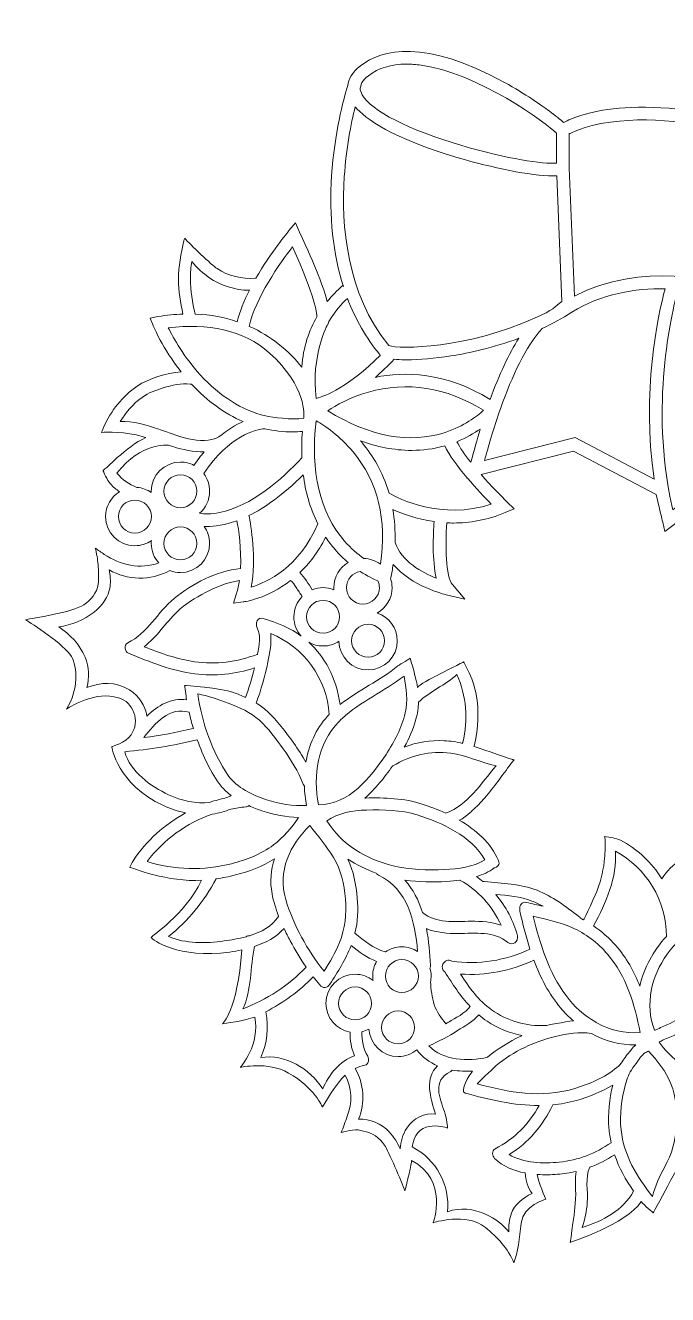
# Model space of a CAD drawing. Header units: millimetres. Extents: x 17 to 650, y -977 to -9.
# Drawn here: x 29.5 to 181, y -308.1 to -8.6 of the extents above; entities that cross this region are included whole.
import ezdxf

# ---------------------------------------------------------------- set-up
doc = ezdxf.new("R2010")
doc.units = ezdxf.units.MM
doc.header["$MEASUREMENT"] = 0
doc.layers.add('Layer 5', color=7, linetype='Continuous')

msp = doc.modelspace()

# ---------------------------------------------------------------- linework, layer by layer
at = {"layer": 'Layer 5', "lineweight": 0}
for points, knots in [([(320.85, -154.66), (323.18, -153.89), (330.86, -153.58), (329.15, -152.87), (319.73, -148.96), (323.41, -140.68), (322.12, -141.06), (318.57, -142.09), (314.52, -140.57), (312.53, -137.47), (316.74, -135.43), (320.38, -132.22), (323.01, -128.01), (323.28, -127.6), (324.29, -125.71), (324.29, -125.71), (324.29, -125.71), (322.18, -125.92), (321.66, -125.99), (314.32, -126.95), (306.8, -124.23), (301.92, -118.66), (305.09, -118.22), (307.54, -115.5), (307.54, -112.21), (307.54, -108.98), (305.18, -106.3), (302.1, -105.79), (304.79, -104.98), (306.76, -102.49), (306.76, -99.54), (306.76, -96.27), (304.33, -93.56), (301.19, -93.1), (301.19, -93.1), (301.74, -92.62), (301.74, -92.62), (301.74, -92.62), (299.87, -91.58), (299.87, -91.58), (297.09, -90.03), (294.52, -88.85), (292.17, -87.95), (293.74, -85.48), (294.21, -82.54), (294.88, -79.71), (295.33, -77.83), (295.79, -75.95), (296.28, -74.08), (296.77, -72.19), (297.51, -66.81), (297.51, -66.81), (297.51, -66.81), (285.24, -69.77), (280.86, -73.26), (281.23, -71.57), (281.37, -70.5), (281.38, -70.39), (281.38, -70.39), (281.61, -68.59), (281.61, -68.59), (281.61, -68.59), (279.8, -68.7), (279.8, -68.7), (275.46, -68.97), (271.55, -69.8), (268.1, -71.16), (268.37, -65.07), (263.22, -52.51), (262.64, -53), (260.21, -55.1), (256.24, -57.25), (254.04, -59.66), (254, -59.71), (253.95, -59.76), (253.91, -59.81), (255.78, -49.26), (256.41, -37.3), (254.99, -28.52), (254.43, -25.04), (253.56, -22.23), (252.41, -20.12), (252.37, -20.02), (252.35, -19.92), (252.31, -19.83), (252.2, -19.55), (252.04, -19.35), (251.86, -19.21), (250.81, -17.61), (249.57, -16.5), (248.12, -15.89), (230.78, -8.56), (203.38, -28.33), (200.03, -31.39), (171.3, -23.96), (158.37, -30.42), (156.49, -31.5), (155.78, -30.84), (154.71, -29.96), (153.06, -28.75), (151.24, -27.4), (147.45, -24.74), (142.55, -22.05), (123.6, -11.66), (113.62, -14.16), (108.57, -18.09), (106.52, -19.68), (105.71, -21.3), (105.53, -22.73), (104.51, -26.14), (102.41, -34.12), (101.75, -43.98), (101.1, -53.64), (102.05, -62.49), (104.52, -70.22), (104.52, -70.22), (104.29, -70.03), (104.29, -70.03), (104.3, -70.01), (104.32, -69.99), (104.35, -69.96), (104.31, -70), (104.25, -70.06), (104.16, -70.13), (103.09, -71.07), (101.89, -72.28), (100.7, -73.76), (99.88, -70.58), (98.01, -65.53), (94.19, -57.33), (94.19, -57.33), (93.19, -55.18), (93.19, -55.18), (93.19, -55.18), (91.68, -57), (91.68, -57), (91.4, -57.34), (87.33, -62.27), (83.88, -68.23), (83.84, -68.23), (83.8, -68.23), (83.75, -68.23), (80.56, -68.44), (77.41, -67.73), (74.71, -65.95), (73.6, -65.22), (68.14, -60.17), (67.1, -58.79), (66.97, -58.95), (66.87, -59.15), (66.83, -59.39), (66.29, -62.51), (65.52, -65.33), (65.59, -68.54), (65.65, -71.29), (66.03, -74.02), (66.66, -76.69), (64.79, -76.76), (62.82, -76.95), (60.75, -77.3), (60.75, -77.3), (58.91, -77.62), (58.91, -77.62), (58.91, -77.62), (59.61, -79.35), (59.61, -79.35), (59.71, -79.59), (61.84, -84.75), (66.25, -90.35), (62.63, -90.52), (58.71, -91.85), (55.88, -93.7), (52.37, -96.01), (49.71, -99.58), (47.94, -103.35), (47.85, -103.68), (47.42, -104.53), (47.46, -104.63), (48.68, -104.54), (53.1, -104.42), (57.14, -105.61), (57.4, -105.69), (57.67, -105.76), (57.94, -105.84), (55.44, -106.88), (53.32, -108.73), (51.16, -110.56), (50.08, -111.64), (48.98, -112.69), (47.8, -113.58), (47.75, -113.74), (48.84, -115.91), (49.54, -116.77), (50.19, -117.46), (50.91, -118.08), (51.69, -118.62), (49.73, -119.84), (48.42, -122), (48.42, -124.47), (48.42, -128.27), (51.51, -131.36), (55.31, -131.36), (56.76, -131.36), (58.1, -130.91), (59.21, -130.14), (59.19, -130.36), (59.18, -130.58), (59.18, -130.81), (59.18, -132.57), (59.85, -134.17), (60.93, -135.39), (56.68, -137.07), (51.79, -135.87), (48.1, -133.39), (47.39, -132.91), (46.69, -132.4), (45.95, -131.95), (46.08, -132.03), (46.15, -132.79), (46.19, -132.96), (46.26, -133.28), (46.33, -133.6), (46.38, -133.92), (46.5, -134.56), (46.58, -135.19), (46.62, -135.84), (46.73, -137.33), (46.84, -138.92), (46.64, -140.4), (46.36, -142.55), (45, -144.14), (43.25, -145.32), (40.63, -147.11), (31.1, -148.51), (29.48, -148.81), (29.48, -148.82), (29.48, -148.83), (29.48, -148.83), (30.88, -149.62), (38.8, -154.77), (40.35, -157.49), (41.76, -159.96), (42.1, -165.37), (39.16, -169.91), (40.63, -169.06), (45.97, -165.62), (51.49, -167.23), (54.96, -168.25), (56.65, -172.8), (54.42, -176), (53.12, -177.86), (49.86, -178.76), (49.86, -178.76), (49.86, -178.76), (51.1, -187.69), (62.04, -192.66), (63.72, -193.42), (65.48, -194.05), (67.28, -194.41), (62.34, -197.11), (58.04, -200.96), (54.88, -205.71), (54.63, -206.09), (54.12, -207.23), (54.12, -207.23), (54.12, -207.23), (63.49, -210.93), (71.07, -210.27), (66.89, -218.8), (59.21, -223.38), (59.19, -223.78), (59.17, -224.3), (65.65, -228.95), (77.72, -227.25), (78.66, -227.12), (79.61, -226.92), (80.55, -226.71), (79.54, -241.15), (76, -244.18), (76, -244.18), (76, -244.18), (81.63, -243.41), (83.59, -242.58), (85, -248.92), (80.2, -254.47), (80.2, -254.47), (80.2, -254.47), (86.7, -252.95), (91.55, -255.79), (97.69, -259.24), (99.57, -263.81), (99.57, -263.81), (99.57, -263.81), (102.95, -258.04), (104.94, -256.29), (106.57, -259.29), (106.72, -262.91), (105.37, -266.01), (104.96, -267.35), (104.53, -268.68), (103.96, -269.86), (105.78, -269.3), (107.66, -268.9), (109.26, -269.52), (111.22, -269.77), (113.1, -271.15), (114.24, -272.84), (115.15, -274.18), (118.23, -281.43), (119.03, -283.59), (119.51, -281.88), (120.62, -276.95), (120.61, -276.41), (129.44, -281.03), (125.7, -291.11), (125.7, -291.11), (125.7, -291.11), (133.55, -288.59), (138.02, -292.23), (140.88, -294.56), (143.36, -297.22), (144.74, -300.57), (145.63, -298.18), (146.14, -294.78), (146.46, -291.24), (146.85, -286.96), (152.29, -285.59), (152.29, -285.59), (152.29, -285.59), (150.38, -281.27), (150.24, -279.74), (151.9, -279.85), (153.55, -279.82), (155.04, -279.7), (156.52, -279.58), (157.98, -279.35), (159.42, -279.01), (159.15, -280.7), (159.31, -282.44), (159.33, -284.21), (159.37, -287.52), (158.03, -295.78), (158.03, -295.78), (158.03, -295.78), (171.26, -291.45), (174.82, -286.13), (175.49, -286.97), (177.61, -288.79), (177.61, -288.79), (177.61, -288.79), (180.53, -283.57), (181.4, -281.76), (182.13, -280.21), (183.16, -278.83), (183.88, -277.28), (183.97, -277.31), (184.07, -277.34), (184.19, -277.36), (185.76, -277.61), (187.3, -278.58), (188.71, -279.29), (190.03, -279.96), (191.33, -280.65), (192.57, -281.45), (195.07, -283.08), (197.36, -285.19), (198.7, -287.9), (199.08, -288.66), (201.18, -289.09), (201.59, -289.11), (203.76, -289.19), (206.14, -289.31), (207.95, -290.65), (209.34, -291.67), (210.2, -293.25), (210.7, -294.87), (211.99, -299.02), (212.41, -302.32), (211.97, -306.51), (211.8, -308.09), (217.07, -300.07), (220.91, -297.71), (224.49, -295.51), (229.12, -296.52), (231.86, -299.55), (232.93, -300.73), (227.01, -283.45), (239.33, -277.41), (239.4, -277.38), (239.45, -277.31), (239.5, -277.26), (243.96, -278.46), (248.65, -278.92), (253.22, -279.01), (254.65, -279.03), (249.2, -270.88), (249.73, -268.08), (250.36, -264.72), (255.21, -263.49), (258.09, -263.39), (261.72, -263.27), (265.34, -264.53), (268.57, -266.1), (271.48, -267.52), (276.36, -272.27), (276.15, -271.98), (274.46, -268.91), (279.6, -264.56), (282.62, -263.89), (286.88, -262.94), (297.72, -265.06), (296.63, -263.98), (294.3, -261.69), (291.93, -259.32), (290.34, -256.43), (289.6, -255.07), (288.94, -253.42), (288.9, -251.85), (288.84, -249.61), (294.34, -247.62), (293.8, -246.62), (291.73, -242.76), (289, -239.35), (285.73, -236.44), (285.93, -235.07), (286.05, -233.7), (286.1, -232.33), (296.31, -231.55), (302.1, -239.11), (302.14, -237.59), (302.31, -231.29), (302.74, -223.98), (298.22, -219.26), (298.71, -219.18), (299.2, -219.1), (299.69, -219), (301.21, -218.71), (304.06, -218.58), (305.03, -217.24), (305.38, -216.77), (305.52, -216.06), (305.14, -215.55), (304.01, -211.88), (301.23, -209.12), (298.35, -206.72), (297.9, -206.35), (297.45, -205.99), (296.99, -205.63), (302.14, -205.21), (307.33, -207.01), (311.16, -210.6), (311.71, -211.12), (313.49, -212.6), (313.49, -212.6), (313.49, -212.6), (313.57, -209.7), (313.41, -209.07), (312.62, -205.8), (312.85, -202.04), (315.65, -199.79), (318, -197.9), (321.18, -197.4), (324.09, -197.17), (324.73, -197.12), (326.97, -196.58), (326.97, -196.58), (326.97, -196.58), (325.34, -194.78), (324.62, -194.49), (321.25, -193.12), (317.43, -190.04), (320.38, -186.23), (322.42, -183.6), (325.4, -179.74), (325.4, -179.74), (325.4, -179.74), (320.37, -181.22), (317.26, -181.2), (314.07, -181.17), (310.88, -178.84), (311.48, -175.36), (311.72, -173.97), (311.76, -171.9), (311.76, -171.9), (311.76, -171.9), (305.99, -176.69), (304.03, -177.1), (304.39, -174.23), (304.24, -171.29), (303.51, -168.38), (303.31, -167.6), (302.4, -167.32), (301.71, -167.5), (301.46, -167.57), (301.2, -167.65), (300.95, -167.72), (301.36, -166.6), (301.64, -165.44), (301.77, -164.26), (302.25, -164.33), (304.44, -160.37), (305.21, -160.06), (306.25, -159.65), (307.49, -159.64), (308.59, -159.63), (311.24, -159.61), (317.98, -162.29), (317.51, -161.16), (316.57, -158.86), (318.67, -155.39), (320.85, -154.66)], [0, 0, 0, 0, 1, 1, 1, 2, 2, 2, 3, 3, 3, 4, 4, 4, 5, 5, 5, 6, 6, 6, 7, 7, 7, 8, 8, 8, 9, 9, 9, 10, 10, 10, 11, 11, 11, 12, 12, 12, 13, 13, 13, 14, 14, 14, 15, 15, 15, 16, 16, 16, 17, 17, 17, 18, 18, 18, 19, 19, 19, 20, 20, 20, 21, 21, 21, 22, 22, 22, 23, 23, 23, 24, 24, 24, 25, 25, 25, 26, 26, 26, 27, 27, 27, 28, 28, 28, 29, 29, 29, 30, 30, 30, 31, 31, 31, 32, 32, 32, 33, 33, 33, 34, 34, 34, 35, 35, 35, 36, 36, 36, 37, 37, 37, 38, 38, 38, 39, 39, 39, 40, 40, 40, 41, 41, 41, 42, 42, 42, 43, 43, 43, 44, 44, 44, 45, 45, 45, 46, 46, 46, 47, 47, 47, 48, 48, 48, 49, 49, 49, 50, 50, 50, 51, 51, 51, 52, 52, 52, 53, 53, 53, 54, 54, 54, 55, 55, 55, 56, 56, 56, 57, 57, 57, 58, 58, 58, 59, 59, 59, 60, 60, 60, 61, 61, 61, 62, 62, 62, 63, 63, 63, 64, 64, 64, 65, 65, 65, 66, 66, 66, 67, 67, 67, 68, 68, 68, 69, 69, 69, 70, 70, 70, 71, 71, 71, 72, 72, 72, 73, 73, 73, 74, 74, 74, 75, 75, 75, 76, 76, 76, 77, 77, 77, 78, 78, 78, 79, 79, 79, 80, 80, 80, 81, 81, 81, 82, 82, 82, 83, 83, 83, 84, 84, 84, 85, 85, 85, 86, 86, 86, 87, 87, 87, 88, 88, 88, 89, 89, 89, 90, 90, 90, 91, 91, 91, 92, 92, 92, 93, 93, 93, 94, 94, 94, 95, 95, 95, 96, 96, 96, 97, 97, 97, 98, 98, 98, 99, 99, 99, 100, 100, 100, 101, 101, 101, 102, 102, 102, 103, 103, 103, 104, 104, 104, 105, 105, 105, 106, 106, 106, 107, 107, 107, 108, 108, 108, 109, 109, 109, 110, 110, 110, 111, 111, 111, 112, 112, 112, 113, 113, 113, 114, 114, 114, 115, 115, 115, 116, 116, 116, 117, 117, 117, 118, 118, 118, 119, 119, 119, 120, 120, 120, 121, 121, 121, 122, 122, 122, 123, 123, 123, 124, 124, 124, 125, 125, 125, 126, 126, 126, 127, 127, 127, 128, 128, 128, 129, 129, 129, 130, 130, 130, 131, 131, 131, 132, 132, 132, 133, 133, 133, 134, 134, 134, 135, 135, 135, 136, 136, 136, 137, 137, 137, 138, 138, 138, 139, 139, 139, 140, 140, 140, 141, 141, 141, 142, 142, 142, 143, 143, 143, 144, 144, 144, 145, 145, 145, 146, 146, 146, 147, 147, 147, 148, 148, 148, 149, 149, 149, 150, 150, 150, 151, 151, 151, 152, 152, 152, 153, 153, 153, 154, 154, 154, 155, 155, 155, 156, 156, 156, 157, 157, 157, 158, 158, 158, 159, 159, 159, 160, 160, 160, 161, 161, 161, 162, 162, 162, 163, 163, 163, 164, 164, 164, 165, 165, 165, 166, 166, 166, 167, 167, 167, 168, 168, 168, 169, 169, 169, 170, 170, 170, 170]), ([(108.89, -22.06), (109.19, -21.56), (109.67, -21.03), (110.42, -20.45), (112.77, -18.62), (115.79, -17.7), (119.43, -17.7), (120.51, -17.7), (121.65, -17.78), (122.84, -17.95), (136.26, -19.79), (152.49, -31.6), (154.78, -34.01), (154.78, -34.01), (154.78, -41.08), (154.78, -41.08), (151.71, -41.3), (143.24, -40.12), (132.49, -36.94), (119.9, -33.21), (111.1, -28.72), (108.95, -24.94), (108.68, -24.46), (108.47, -23.94), (108.48, -23.35), (108.68, -22.69), (108.83, -22.25), (108.89, -22.06)], [0, 0, 0, 0, 1, 1, 1, 2, 2, 2, 3, 3, 3, 4, 4, 4, 5, 5, 5, 6, 6, 6, 7, 7, 7, 8, 8, 8, 9, 9, 9, 9]), ([(104.74, -44.26), (105.18, -37.63), (106.31, -31.8), (107.29, -27.76), (109.71, -30.63), (115.88, -35.15), (131.64, -39.81), (139.42, -42.12), (148.77, -44.08), (153.9, -44.08), (154.23, -44.08), (154.55, -44.07), (154.85, -44.05), (154.85, -44.05), (156.1, -73.72), (156.1, -73.72), (154.17, -75.01), (154.39, -75.69), (149.59, -77.64), (134.01, -84.82), (117.6, -85.03), (115.23, -84.12), (105.2, -71.78), (103.98, -55.64), (104.74, -44.26)], [0, 0, 0, 0, 1, 1, 1, 2, 2, 2, 3, 3, 3, 4, 4, 4, 5, 5, 5, 6, 6, 6, 7, 7, 7, 8, 8, 8, 8]), ([(157.78, -34.01), (157.78, -34.01), (157.87, -34.17), (157.87, -34.17), (157.9, -34.15), (160.95, -32.28), (167.55, -31.37), (178.65, -29.85), (191.05, -32.15), (199.51, -34.35), (199.51, -34.35), (204.03, -47.09), (199.42, -70.46), (199.35, -70.45), (199.27, -70.43), (199.2, -70.41), (192.96, -68.84), (174.56, -64.23), (159.05, -72.44), (159.05, -72.44), (157.78, -42.27), (157.78, -42.27), (157.78, -42.27), (157.78, -34.01), (157.78, -34.01)], [0, 0, 0, 0, 1, 1, 1, 2, 2, 2, 3, 3, 3, 4, 4, 4, 5, 5, 5, 6, 6, 6, 7, 7, 7, 8, 8, 8, 8]), ([(92.49, -60.82), (97.87, -72.69), (98.28, -76.4), (98.26, -77.34), (96.46, -80.48), (95.03, -84.41), (94.7, -89.2), (93.35, -87.51), (91.47, -85.51), (89.01, -83.6), (87.22, -82.21), (84.99, -80.79), (82.31, -79.59), (83.63, -73.02), (89.65, -64.54), (92.49, -60.82)], [0, 0, 0, 0, 1, 1, 1, 2, 2, 2, 3, 3, 3, 4, 4, 4, 5, 5, 5, 5]), ([(68.76, -64.29), (69.96, -65.81), (71.5, -67.15), (72.79, -68.05), (75.63, -70.01), (78.93, -71.02), (82.33, -71.08), (81.08, -73.55), (80.03, -76.1), (79.48, -78.49), (76.61, -77.51), (73.3, -76.84), (69.56, -76.69), (68.86, -73.97), (68.46, -71.18), (68.41, -68.36), (68.38, -66.94), (68.54, -65.61), (68.76, -64.29)], [0, 0, 0, 0, 1, 1, 1, 2, 2, 2, 3, 3, 3, 4, 4, 4, 5, 5, 5, 6, 6, 6, 6]), ([(158.45, -76.24), (158.45, -76.24), (158.45, -76.24), (158.45, -76.24), (165.45, -71.88), (173.37, -70.64), (180.43, -70.7), (178.73, -77.12), (174.85, -95.04), (177.84, -115.62), (177.84, -115.62), (159.22, -105.81), (159.22, -105.81), (159.22, -105.81), (137.81, -111.28), (137.81, -111.28), (138.76, -107.75), (139.93, -103.78), (141.31, -99.81), (141.31, -99.81), (141.67, -98.79), (141.67, -98.79), (144.28, -91.43), (147.57, -84.24), (151.42, -80.1), (153.78, -78.99), (156.14, -77.71), (158.45, -76.24)], [0, 0, 0, 0, 1, 1, 1, 2, 2, 2, 3, 3, 3, 4, 4, 4, 5, 5, 5, 6, 6, 6, 7, 7, 7, 8, 8, 8, 9, 9, 9, 9]), ([(209.76, -79.31), (220.12, -90.08), (223.41, -106.67), (224.28, -112.58), (217.23, -110.62), (207.73, -107.92), (205.81, -107.21), (205.81, -107.21), (205.46, -107.04), (205.46, -107.04), (204.62, -106.62), (204.06, -107), (202.85, -107.84), (202.22, -108.27), (201.3, -108.92), (200.13, -109.76), (198.17, -111.17), (195.45, -113.15), (192.06, -115.64), (188.26, -118.43), (184.44, -121.25), (182.26, -122.86), (182.26, -122.86), (182.03, -121.88), (182.03, -121.88), (176.86, -98.34), (181.82, -76.96), (183.51, -70.81), (190.09, -71.21), (195.61, -72.6), (198.47, -73.32), (199.81, -73.65), (200.48, -73.82), (200.96, -73.76), (203.25, -75.77), (206.26, -77.66), (209.76, -79.31)], [0, 0, 0, 0, 1, 1, 1, 2, 2, 2, 3, 3, 3, 4, 4, 4, 5, 5, 5, 6, 6, 6, 7, 7, 7, 8, 8, 8, 9, 9, 9, 10, 10, 10, 11, 11, 11, 12, 12, 12, 12]), ([(100.9, -78.97), (100.99, -78.81), (101.06, -78.63), (101.12, -78.41), (102.5, -76.11), (104.08, -74.31), (105.48, -72.99), (107.36, -77.91), (109.88, -82.34), (113.05, -86.19), (113.1, -86.25), (113.17, -86.33), (113.25, -86.41), (105.7, -93.94), (100.36, -96.02), (98.1, -96.58), (96.76, -86.56), (100.8, -79.16), (100.9, -78.97)], [0, 0, 0, 0, 1, 1, 1, 2, 2, 2, 3, 3, 3, 4, 4, 4, 5, 5, 5, 6, 6, 6, 6]), ([(63.21, -79.97), (72.42, -78.81), (80.85, -80.3), (87.07, -85.89), (95.93, -93.86), (95.23, -100.68), (95.14, -101.37), (92.3, -101.63), (87.76, -101.12), (86.14, -100.73), (80.55, -99.35), (75.4, -96.1), (70.74, -91.01), (66.89, -86.8), (64.4, -82.35), (63.21, -79.97)], [0, 0, 0, 0, 1, 1, 1, 2, 2, 2, 3, 3, 3, 4, 4, 4, 5, 5, 5, 5]), ([(112.07, -91.63), (113.47, -90.4), (114.96, -88.99), (116.52, -87.36), (117.2, -87.43), (118.01, -87.47), (119, -87.48), (119.12, -87.48), (119.25, -87.48), (119.38, -87.48), (122.43, -87.48), (126.12, -87.16), (129.84, -86.57), (134.27, -85.87), (139.94, -84.63), (145.91, -82.41), (143.56, -86.1), (141.3, -90.93), (139.15, -96.85), (128.56, -90.32), (118.93, -90.2), (112.07, -91.63)], [0, 0, 0, 0, 1, 1, 1, 2, 2, 2, 3, 3, 3, 4, 4, 4, 5, 5, 5, 6, 6, 6, 7, 7, 7, 7]), ([(137.57, -99.4), (136.05, -100.8), (132.99, -103.18), (128.52, -104.63), (120.09, -107.36), (110.78, -105.64), (100.83, -99.5), (102.7, -98.27), (106.03, -96.36), (110.41, -95.12), (119.6, -92.51), (128.74, -93.95), (137.57, -99.4)], [0, 0, 0, 0, 1, 1, 1, 2, 2, 2, 3, 3, 3, 4, 4, 4, 4]), ([(51.83, -102.06), (53.19, -99.86), (54.9, -97.86), (57.01, -96.36), (58.53, -95.26), (60.24, -94.64), (62.03, -94.12), (64.11, -93.51), (66.22, -92.92), (68.4, -93.22), (68.51, -93.24), (68.61, -93.24), (68.71, -93.23), (72.41, -97.23), (76.5, -100.19), (80.86, -102.07), (79.16, -102.81), (77.2, -103.95), (75.15, -105.7), (70.87, -107.87), (65.07, -105.26), (60.98, -103.87), (58.18, -102.92), (54.9, -101.84), (51.83, -102.06)], [0, 0, 0, 0, 1, 1, 1, 2, 2, 2, 3, 3, 3, 4, 4, 4, 5, 5, 5, 6, 6, 6, 7, 7, 7, 8, 8, 8, 8]), ([(71.55, -114.35), (77.62, -105.29), (83.86, -103.93), (85.98, -103.74), (88.13, -104.24), (90.33, -104.49), (92.58, -104.49), (93.33, -104.49), (94.08, -104.46), (94.84, -104.4), (94.69, -106.39), (94.64, -108.48), (94.72, -110.61), (90.01, -115.68), (82.81, -122.03), (75.28, -123.52), (73.3, -123.91), (71.71, -123.87), (70.56, -123.71), (72.02, -122.45), (72.95, -120.58), (72.95, -118.5), (72.95, -116.94), (72.43, -115.51), (71.55, -114.35)], [0, 0, 0, 0, 1, 1, 1, 2, 2, 2, 3, 3, 3, 4, 4, 4, 5, 5, 5, 6, 6, 6, 7, 7, 7, 8, 8, 8, 8]), ([(106.79, -109.18), (112.69, -116.31), (114.86, -125.23), (113.24, -135.73), (112.13, -134.9), (110.78, -134.4), (109.31, -134.36), (107.88, -133.34), (106.31, -132.01), (104.8, -130.27), (98.94, -123.53), (96.64, -113.75), (98.1, -101.89), (100.15, -103.05), (103.65, -105.39), (106.79, -109.18)], [0, 0, 0, 0, 1, 1, 1, 2, 2, 2, 3, 3, 3, 4, 4, 4, 5, 5, 5, 5]), ([(131.29, -106.81), (133.51, -105.92), (135.36, -104.84), (136.83, -103.82), (136.07, -106.29), (135.32, -108.91), (134.6, -111.67), (133.18, -109.9), (131.97, -108.19), (131.29, -106.81)], [0, 0, 0, 0, 1, 1, 1, 2, 2, 2, 3, 3, 3, 3]), ([(59.18, -118.5), (59.18, -118.6), (59.19, -118.69), (59.19, -118.78), (58.21, -118.11), (57.05, -117.69), (55.8, -117.6), (53.93, -116.87), (52.35, -115.77), (51.08, -114.26), (56.94, -106.72), (62.98, -107.74), (63.22, -107.6), (63.57, -107.72), (63.93, -107.84), (64.28, -107.95), (66.6, -108.69), (69.16, -109.26), (71.66, -109.22), (70.86, -110.17), (70.05, -111.22), (69.25, -112.4), (68.29, -111.9), (67.21, -111.61), (66.07, -111.61), (62.27, -111.61), (59.18, -114.7), (59.18, -118.5)], [0, 0, 0, 0, 1, 1, 1, 2, 2, 2, 3, 3, 3, 4, 4, 4, 5, 5, 5, 6, 6, 6, 7, 7, 7, 8, 8, 8, 9, 9, 9, 9]), ([(133.67, -115.27), (133.67, -115.27), (133.62, -115.44), (133.62, -115.44), (133.62, -115.44), (133.78, -115.4), (133.78, -115.4), (135.83, -117.83), (137.97, -120.07), (139.42, -121.55), (127.66, -125.44), (117.47, -120.2), (115.29, -118.95), (113.81, -113.89), (111.38, -109.99), (109.01, -107.16), (108.85, -106.96), (108.68, -106.77), (108.52, -106.59), (112.29, -107.96), (116.38, -108.86), (120.64, -108.86), (123.19, -108.86), (125.81, -108.53), (128.44, -107.79), (129.47, -109.99), (131.51, -112.72), (133.67, -115.27)], [0, 0, 0, 0, 1, 1, 1, 2, 2, 2, 3, 3, 3, 4, 4, 4, 5, 5, 5, 6, 6, 6, 7, 7, 7, 8, 8, 8, 9, 9, 9, 9]), ([(179.87, -125.77), (179.87, -125.77), (180.39, -127.98), (180.39, -127.98), (180.39, -127.98), (182.22, -126.62), (182.22, -126.62), (189.9, -120.93), (202.08, -111.97), (204.9, -110.07), (205.01, -110.11), (205.12, -110.14), (205.24, -110.18), (205.8, -110.37), (206.63, -110.63), (207.69, -110.95), (208.7, -111.26), (209.95, -111.63), (211.41, -112.05), (210.72, -112.62), (209.98, -113.12), (209.17, -113.58), (208.18, -114.13), (208.51, -115.53), (209.35, -116.01), (213.27, -118.24), (217.83, -118.87), (222.33, -118.84), (221.99, -121.51), (221.49, -124.15), (220.79, -126.75), (220.05, -129.54), (215.99, -138.28), (215.99, -138.28), (215.99, -138.28), (228.58, -135.24), (233.08, -133), (232.72, -134.68), (232.68, -136.44), (232.74, -138.24), (232.8, -140.16), (232.95, -142.13), (232.48, -144.02), (231.99, -145.93), (229, -149.95), (229.36, -150.43), (229.72, -150.91), (244.88, -147.5), (248.84, -141.52), (249.21, -142), (249.56, -142.39), (249.86, -142.66), (245.15, -146.89), (241.18, -151.95), (238.17, -157.62), (237.76, -158.4), (238.28, -159.48), (239.16, -159.62), (242.26, -160.1), (245.39, -160.4), (248.52, -160.49), (250.66, -160.55), (252.86, -160.59), (254.92, -160.05), (254.34, -164.15), (252.08, -167.9), (249.84, -171.44), (245.75, -168.71), (241.12, -166.78), (236.22, -165.87), (235.99, -165.78), (235.75, -165.75), (235.51, -165.77), (234.23, -165.76), (235.39, -173.56), (236, -176.22), (231.49, -175.78), (226.91, -176.33), (222.66, -177.97), (220.95, -178.62), (217.77, -179.52), (217.64, -181.72), (217.52, -183.73), (219.13, -186.19), (220.26, -187.75), (220.56, -188.16), (220.87, -188.55), (221.19, -188.93), (220.83, -188.5), (214.83, -191.56), (213.98, -191.8), (212.32, -192.29), (210.59, -192.53), (208.86, -192.54), (207.3, -192.54), (204, -192.08), (204, -192.08), (204, -192.08), (203.98, -192.3), (204.02, -192.42), (205.58, -196.72), (208.41, -200.07), (212.59, -202.06), (212.61, -202.07), (212.63, -202.07), (212.66, -202.08), (209.58, -202.14), (206.99, -204.22), (206.17, -207.04), (204.94, -205.9), (203.3, -205.2), (201.49, -205.2), (199.91, -205.2), (198.46, -205.74), (197.29, -206.64), (197.52, -206.46), (195.39, -202.48), (195.15, -202.05), (194.32, -200.56), (193.37, -199.23), (192.17, -198.04), (191.52, -197.39), (190.4, -195.86), (190.06, -197.35), (189.24, -200.95), (186.79, -203.11), (184.07, -205.35), (182.4, -206.72), (180.79, -208.14), (179.65, -209.94), (177.26, -206.12), (173.89, -202.92), (169.87, -200.83), (169.31, -200.62), (168.75, -200.43), (168.16, -200.33), (167.48, -200.2), (166.8, -200.11), (166.12, -200.01), (166.48, -200.06), (166.21, -204.62), (166.17, -205.04), (165.94, -207.57), (165.37, -210.08), (164.49, -212.46), (164.27, -213.08), (161.34, -219.73), (161.14, -219.63), (160.9, -219.5), (160.67, -219.38), (160.43, -219.26), (160.34, -219.12), (160.22, -218.98), (160.06, -218.85), (157, -216.5), (153.85, -214.08), (150.22, -212.67), (146.28, -211.14), (141.98, -211.01), (137.83, -210.6), (137.69, -210.59), (137.56, -210.6), (137.43, -210.62), (136.95, -210.21), (136.45, -209.81), (135.94, -209.45), (137.42, -208.98), (138.82, -208.33), (140.1, -207.39), (140.88, -207.24), (141.52, -206.55), (141.12, -205.63), (139.3, -201.48), (135.81, -198.4), (131.83, -196.1), (132.22, -196.33), (134.61, -194.16), (134.94, -193.86), (136, -192.94), (136.95, -191.92), (137.88, -190.87), (140.11, -188.33), (141.98, -185.52), (144.04, -182.85), (144.28, -182.53), (144.54, -182.21), (144.82, -181.9), (144.81, -181.9), (144.81, -181.89), (144.81, -181.88), (144.52, -181.81), (144.23, -181.75), (143.94, -181.68), (143.22, -181.5), (135.37, -178.6), (135.27, -178.77), (135.34, -178.64), (135.41, -178.51), (135.45, -178.34), (136.41, -174.46), (136.56, -170.31), (135.81, -166.38), (135.44, -164.41), (134.82, -162.47), (133.9, -160.69), (133.57, -160.06), (132.88, -158.78), (132.88, -158.78), (132.88, -158.78), (128.06, -161.24), (126.46, -162.06), (125.87, -162.37), (121.98, -164.34), (122.04, -164.85), (121.87, -163.39), (120.3, -157.93), (120.3, -157.93), (120.3, -157.93), (117.96, -159.28), (117.38, -159.73), (113.14, -163.17), (108.04, -165.45), (103.77, -168.84), (102.72, -162.31), (100.13, -157.54), (96.36, -154.15), (97.36, -154.7), (98.5, -155.02), (99.72, -155.02), (101.1, -155.02), (102.39, -154.61), (103.47, -153.91), (103.53, -157.65), (106.59, -160.67), (110.35, -160.67), (114.15, -160.67), (117.24, -157.58), (117.24, -153.79), (117.24, -150.74), (115.24, -148.15), (112.49, -147.24), (114.59, -146.06), (116.01, -143.81), (116.01, -141.24), (116.01, -140.49), (115.89, -139.78), (115.67, -139.1), (115.67, -139.1), (115.71, -138.94), (115.71, -138.94), (115.93, -137.85), (116.11, -136.79), (116.26, -135.76), (120.62, -140.92), (128.34, -142.84), (128.75, -142.94), (128.75, -142.94), (133.19, -144), (133.19, -144), (133.19, -144), (130.25, -140.51), (130.25, -140.51), (128.68, -138.65), (128.53, -131.31), (128.92, -125.96), (129.44, -125.99), (129.96, -126), (130.5, -126), (134.24, -126), (138.39, -125.34), (142.71, -123.52), (142.71, -123.52), (144.79, -122.64), (144.79, -122.64), (144.79, -122.64), (143.17, -121.06), (143.17, -121.06), (141.79, -119.72), (139.38, -117.24), (137.04, -114.57), (137.04, -114.57), (158.84, -109.01), (158.84, -109.01), (158.84, -109.01), (178.32, -119.27), (178.32, -119.27), (178.32, -119.27), (179.11, -122.57), (179.11, -122.57), (179.34, -123.63), (179.59, -124.7), (179.87, -125.77)], [0, 0, 0, 0, 1, 1, 1, 2, 2, 2, 3, 3, 3, 4, 4, 4, 5, 5, 5, 6, 6, 6, 7, 7, 7, 8, 8, 8, 9, 9, 9, 10, 10, 10, 11, 11, 11, 12, 12, 12, 13, 13, 13, 14, 14, 14, 15, 15, 15, 16, 16, 16, 17, 17, 17, 18, 18, 18, 19, 19, 19, 20, 20, 20, 21, 21, 21, 22, 22, 22, 23, 23, 23, 24, 24, 24, 25, 25, 25, 26, 26, 26, 27, 27, 27, 28, 28, 28, 29, 29, 29, 30, 30, 30, 31, 31, 31, 32, 32, 32, 33, 33, 33, 34, 34, 34, 35, 35, 35, 36, 36, 36, 37, 37, 37, 38, 38, 38, 39, 39, 39, 40, 40, 40, 41, 41, 41, 42, 42, 42, 43, 43, 43, 44, 44, 44, 45, 45, 45, 46, 46, 46, 47, 47, 47, 48, 48, 48, 49, 49, 49, 50, 50, 50, 51, 51, 51, 52, 52, 52, 53, 53, 53, 54, 54, 54, 55, 55, 55, 56, 56, 56, 57, 57, 57, 58, 58, 58, 59, 59, 59, 60, 60, 60, 61, 61, 61, 62, 62, 62, 63, 63, 63, 64, 64, 64, 65, 65, 65, 66, 66, 66, 67, 67, 67, 68, 68, 68, 69, 69, 69, 70, 70, 70, 71, 71, 71, 72, 72, 72, 73, 73, 73, 74, 74, 74, 75, 75, 75, 76, 76, 76, 77, 77, 77, 78, 78, 78, 79, 79, 79, 80, 80, 80, 81, 81, 81, 82, 82, 82, 83, 83, 83, 84, 84, 84, 85, 85, 85, 86, 86, 86, 87, 87, 87, 88, 88, 88, 89, 89, 89, 90, 90, 90, 91, 91, 91, 92, 92, 92, 93, 93, 93, 94, 94, 94, 95, 95, 95, 96, 96, 96, 97, 97, 97, 97]), ([(66.07, -122.39), (63.92, -122.39), (62.18, -120.65), (62.18, -118.5), (62.18, -116.36), (63.92, -114.61), (66.07, -114.61), (68.21, -114.61), (69.95, -116.36), (69.95, -118.5), (69.95, -120.65), (68.21, -122.39), (66.07, -122.39)], [0, 0, 0, 0, 1, 1, 1, 2, 2, 2, 3, 3, 3, 4, 4, 4, 4]), ([(98.49, -126.2), (94.09, -136.48), (86.51, -139.98), (82.76, -141.12), (84.04, -134.38), (82.69, -126.54), (82.23, -124.24), (85.94, -122.42), (90.25, -119.41), (95.05, -114.59), (95.55, -118.51), (96.61, -122.48), (98.49, -126.2)], [0, 0, 0, 0, 1, 1, 1, 2, 2, 2, 3, 3, 3, 4, 4, 4, 4]), ([(55.31, -128.36), (53.17, -128.36), (51.42, -126.62), (51.42, -124.47), (51.42, -122.33), (53.17, -120.58), (55.31, -120.58), (57.45, -120.58), (59.2, -122.33), (59.2, -124.47), (59.2, -126.62), (57.45, -128.36), (55.31, -128.36)], [0, 0, 0, 0, 1, 1, 1, 2, 2, 2, 3, 3, 3, 4, 4, 4, 4]), ([(116.19, -122.79), (118.43, -123.83), (121.81, -125.09), (125.93, -125.68), (125.71, -128.65), (125.42, -134.78), (126.44, -139.02), (123.14, -137.71), (118.12, -135.05), (116.72, -130.57), (116.8, -127.75), (116.6, -125.17), (116.19, -122.79)], [0, 0, 0, 0, 1, 1, 1, 2, 2, 2, 3, 3, 3, 4, 4, 4, 4]), ([(54.08, -165.4), (50.72, -163.32), (47.25, -163.56), (43.97, -164.82), (44.63, -162.52), (44.5, -159.97), (43.56, -157.68), (42.3, -154.59), (40.03, -152.28), (37.35, -150.52), (40.39, -150.09), (43.32, -148.94), (45.73, -147.01), (47.63, -145.49), (49.1, -143.49), (49.45, -141.02), (49.64, -139.68), (49.52, -138.35), (49.23, -137.04), (53.56, -139.54), (58.87, -139.69), (63.6, -137.23), (64.37, -137.53), (65.2, -137.7), (66.07, -137.7), (69.86, -137.7), (72.95, -134.61), (72.95, -130.81), (72.95, -129.32), (72.48, -127.95), (71.68, -126.83), (71.86, -126.83), (72.05, -126.84), (72.24, -126.84), (74.16, -126.84), (76.57, -126.5), (79.41, -125.46), (79.79, -127.57), (80.47, -132.15), (80.24, -136.73), (74.69, -137.27), (68.79, -140.28), (64.56, -143.82), (60.68, -147.07), (58.26, -151.97), (53.63, -154.3), (52.69, -154.78), (52.9, -156.36), (53.81, -156.73), (58.86, -158.79), (64.02, -160.91), (69.47, -161.58), (74.22, -162.16), (78.99, -161.68), (83.52, -160.21), (82.97, -162.57), (82.26, -164.88), (81.42, -167.16), (80.5, -166.73), (79.55, -166.34), (78.59, -165.99), (75.57, -164.88), (67.05, -164.31), (67.05, -164.31), (67.05, -164.31), (67.39, -167), (67.51, -167.69), (63.86, -167.2), (60.75, -169.04), (58.14, -171.58), (57.77, -169.12), (56.33, -166.79), (54.08, -165.4)], [0, 0, 0, 0, 1, 1, 1, 2, 2, 2, 3, 3, 3, 4, 4, 4, 5, 5, 5, 6, 6, 6, 7, 7, 7, 8, 8, 8, 9, 9, 9, 10, 10, 10, 11, 11, 11, 12, 12, 12, 13, 13, 13, 14, 14, 14, 15, 15, 15, 16, 16, 16, 17, 17, 17, 18, 18, 18, 19, 19, 19, 20, 20, 20, 21, 21, 21, 22, 22, 22, 23, 23, 23, 24, 24, 24, 24]), ([(69.95, -130.81), (69.95, -132.95), (68.21, -134.7), (66.07, -134.7), (63.92, -134.7), (62.18, -132.95), (62.18, -130.81), (62.18, -128.66), (63.92, -126.92), (66.07, -126.92), (68.21, -126.92), (69.95, -128.66), (69.95, -130.81)], [0, 0, 0, 0, 1, 1, 1, 2, 2, 2, 3, 3, 3, 4, 4, 4, 4]), ([(102.24, -141.24), (102.24, -141.41), (102.25, -141.57), (102.26, -141.74), (101.47, -141.42), (100.62, -141.25), (99.72, -141.25), (98.81, -141.25), (97.94, -141.43), (97.14, -141.75), (96.28, -140.4), (95.42, -138.81), (94.22, -137.71), (96.42, -135.62), (98.55, -132.9), (100.33, -129.36), (101, -130.35), (101.73, -131.31), (102.54, -132.24), (103.56, -133.42), (104.61, -134.43), (105.64, -135.31), (103.61, -136.51), (102.24, -138.71), (102.24, -141.24)], [0, 0, 0, 0, 1, 1, 1, 2, 2, 2, 3, 3, 3, 4, 4, 4, 5, 5, 5, 6, 6, 6, 7, 7, 7, 8, 8, 8, 8]), ([(109.13, -145.13), (106.98, -145.13), (105.24, -143.38), (105.24, -141.24), (105.24, -139.32), (106.63, -137.73), (108.46, -137.41), (110.2, -138.55), (111.7, -139.26), (112.67, -139.65), (112.89, -140.14), (113.01, -140.67), (113.01, -141.24), (113.01, -143.38), (111.27, -145.13), (109.13, -145.13)], [0, 0, 0, 0, 1, 1, 1, 2, 2, 2, 3, 3, 3, 4, 4, 4, 5, 5, 5, 5]), ([(80.9, -144.61), (81.26, -144.57), (86.55, -143.85), (92.07, -139.57), (92.63, -139.97), (92.99, -140.65), (93.36, -141.21), (93.84, -141.92), (94.32, -142.62), (94.79, -143.33), (93.58, -144.58), (92.83, -146.27), (92.83, -148.14), (92.83, -149.89), (93.5, -151.49), (94.58, -152.71), (92, -150.83), (88.98, -149.47), (85.59, -148.52), (84.25, -148.15), (83.65, -149.73), (84.15, -150.7), (85.04, -152.47), (84.74, -154.82), (84.28, -156.97), (84.24, -156.98), (84.21, -156.98), (84.17, -156.99), (79.46, -158.78), (74.4, -159.45), (69.39, -158.72), (65.27, -158.13), (61.34, -156.72), (57.49, -155.19), (60.46, -152.89), (62.56, -149.62), (65.26, -146.98), (67.2, -145.07), (69.61, -143.69), (71.99, -142.42), (74.51, -141.07), (77.14, -139.96), (79.97, -139.6), (79.81, -140.66), (79.59, -141.7), (79.29, -142.67), (79.29, -142.67), (78.59, -144.89), (78.59, -144.89), (78.59, -144.89), (80.9, -144.61), (80.9, -144.61)], [0, 0, 0, 0, 1, 1, 1, 2, 2, 2, 3, 3, 3, 4, 4, 4, 5, 5, 5, 6, 6, 6, 7, 7, 7, 8, 8, 8, 9, 9, 9, 10, 10, 10, 11, 11, 11, 12, 12, 12, 13, 13, 13, 14, 14, 14, 15, 15, 15, 16, 16, 16, 17, 17, 17, 17]), ([(99.72, -144.25), (101.86, -144.25), (103.61, -145.99), (103.61, -148.14), (103.61, -150.28), (101.86, -152.02), (99.72, -152.02), (97.58, -152.02), (95.83, -150.28), (95.83, -148.14), (95.83, -145.99), (97.58, -144.25), (99.72, -144.25)], [0, 0, 0, 0, 1, 1, 1, 2, 2, 2, 3, 3, 3, 4, 4, 4, 4]), ([(86.71, -158.85), (87.16, -156.59), (87.62, -154.3), (87.36, -152.08), (95.2, -155.24), (100.56, -162.64), (101.19, -171.16), (101.05, -171.31), (100.9, -171.45), (100.77, -171.6), (97.98, -174.62), (96.36, -178.45), (95.68, -182.47), (94.81, -180.91), (93.84, -179.4), (92.8, -177.94), (90.92, -175.33), (88.95, -172.56), (86.54, -170.41), (85.73, -169.69), (84.85, -169.06), (83.93, -168.49), (85.1, -165.35), (86.05, -162.13), (86.71, -158.85)], [0, 0, 0, 0, 1, 1, 1, 2, 2, 2, 3, 3, 3, 4, 4, 4, 5, 5, 5, 6, 6, 6, 7, 7, 7, 8, 8, 8, 8]), ([(114.24, -153.79), (114.24, -155.93), (112.49, -157.67), (110.35, -157.67), (108.2, -157.67), (106.46, -155.93), (106.46, -153.79), (106.46, -151.64), (108.2, -149.9), (110.35, -149.9), (112.49, -149.9), (114.24, -151.64), (114.24, -153.79)], [0, 0, 0, 0, 1, 1, 1, 2, 2, 2, 3, 3, 3, 4, 4, 4, 4]), ([(121.65, -172.26), (122.03, -170.92), (122.2, -169.6), (122.23, -168.27), (124.97, -165.7), (128.55, -164.26), (131.31, -161.73), (133.55, -166.77), (134.01, -172.41), (132.68, -177.79), (132.66, -177.86), (132.66, -177.93), (132.65, -178), (131.23, -177.66), (129.79, -177.44), (128.3, -177.37), (125.07, -177.21), (121.88, -177.75), (118.89, -178.88), (120.03, -176.78), (120.99, -174.58), (121.65, -172.26)], [0, 0, 0, 0, 1, 1, 1, 2, 2, 2, 3, 3, 3, 4, 4, 4, 5, 5, 5, 6, 6, 6, 7, 7, 7, 7]), ([(119.12, -170.81), (118.28, -174.31), (116.57, -177.62), (114.59, -180.6), (110.92, -186.1), (105.81, -192.56), (98.62, -192.49), (97.34, -185.56), (98.44, -178.06), (103.44, -172.9), (103.6, -172.79), (103.74, -172.65), (103.85, -172.48), (103.97, -172.37), (104.08, -172.26), (104.2, -172.15), (108.59, -168.13), (114.13, -165.74), (118.82, -162.13), (119.34, -165.02), (119.8, -167.94), (119.12, -170.81)], [0, 0, 0, 0, 1, 1, 1, 2, 2, 2, 3, 3, 3, 4, 4, 4, 5, 5, 5, 6, 6, 6, 7, 7, 7, 7]), ([(84.7, -172.55), (86.85, -174.47), (88.6, -176.95), (90.28, -179.28), (92.18, -181.89), (93.85, -184.63), (95.02, -187.64), (95.09, -187.83), (95.19, -187.98), (95.31, -188.1), (95.36, -189.65), (95.53, -191.18), (95.81, -192.67), (92.61, -192.77), (89.43, -192.35), (86.38, -191.31), (83.14, -190.21), (79.32, -188.49), (77.34, -185.59), (73.49, -179.95), (71.17, -173.09), (70.14, -166.32), (72.61, -166.78), (75.03, -167.67), (77.36, -168.53), (79.99, -169.5), (82.59, -170.67), (84.7, -172.55)], [0, 0, 0, 0, 1, 1, 1, 2, 2, 2, 3, 3, 3, 4, 4, 4, 5, 5, 5, 6, 6, 6, 7, 7, 7, 8, 8, 8, 9, 9, 9, 9]), ([(69.12, -174.47), (69.1, -174.47), (69.07, -174.47), (69.05, -174.48), (65.22, -175.43), (61.34, -176.15), (57.44, -176.65), (59.99, -173.26), (63.61, -169.23), (68.11, -170.66), (68.4, -171.94), (68.73, -173.21), (69.12, -174.47)], [0, 0, 0, 0, 1, 1, 1, 2, 2, 2, 3, 3, 3, 4, 4, 4, 4]), ([(63.28, -190.12), (59.05, -188.12), (54.21, -184.72), (52.94, -179.96), (58.69, -179.48), (64.37, -178.54), (69.97, -177.15), (69.99, -177.14), (70, -177.13), (70.02, -177.13), (70.02, -177.14), (70.03, -177.15), (70.03, -177.16), (71.41, -180.88), (73.15, -184.98), (75.68, -188.08), (76.35, -188.91), (77.16, -189.64), (78.04, -190.3), (77.71, -190.49), (77.37, -190.66), (77.03, -190.81), (75.66, -191.1), (74.31, -191.47), (72.99, -191.92), (69.73, -192.29), (66.33, -191.56), (63.28, -190.12)], [0, 0, 0, 0, 1, 1, 1, 2, 2, 2, 3, 3, 3, 4, 4, 4, 5, 5, 5, 6, 6, 6, 7, 7, 7, 8, 8, 8, 9, 9, 9, 9]), ([(116.07, -183.39), (116.11, -183.37), (116.15, -183.36), (116.18, -183.34), (120.24, -180.82), (125.1, -179.68), (129.84, -180.32), (133.57, -180.82), (136.95, -182.53), (140.57, -183.33), (136.95, -187.44), (133.96, -192.53), (128.67, -194.47), (126.82, -193.62), (124.94, -192.91), (123.13, -192.32), (118.89, -190.94), (114.23, -190.79), (109.79, -190.91), (109.72, -190.91), (109.64, -190.92), (109.56, -190.92), (112.08, -188.75), (114.24, -186.03), (116.07, -183.39)], [0, 0, 0, 0, 1, 1, 1, 2, 2, 2, 3, 3, 3, 4, 4, 4, 5, 5, 5, 6, 6, 6, 7, 7, 7, 8, 8, 8, 8]), ([(58.2, -205.9), (62.13, -200.71), (67.51, -196.81), (73.59, -194.69), (75.09, -194.49), (76.57, -194.11), (77.97, -193.49), (79.12, -193.27), (80.28, -193.1), (81.46, -193), (81.78, -192.98), (82.04, -192.86), (82.23, -192.7), (83.27, -193.16), (84.31, -193.57), (85.31, -193.92), (88.11, -194.88), (91.01, -195.4), (93.95, -195.5), (92.3, -197.93), (90.36, -200.21), (88.01, -201.98), (85.12, -204.16), (81.62, -205.49), (78.14, -206.39), (71.62, -208.07), (64.63, -207.88), (58.2, -205.9)], [0, 0, 0, 0, 1, 1, 1, 2, 2, 2, 3, 3, 3, 4, 4, 4, 5, 5, 5, 6, 6, 6, 7, 7, 7, 8, 8, 8, 9, 9, 9, 9]), ([(100.6, -196.28), (103.36, -194.42), (106.63, -193.82), (109.97, -193.73), (113.95, -193.62), (118.13, -193.71), (121.95, -194.89), (127.66, -196.66), (134.83, -199.95), (137.91, -205.47), (135.11, -207.24), (131.71, -207.58), (128.43, -207.78), (124.35, -208.02), (120.23, -207.82), (116.24, -206.88), (109.89, -205.38), (104.09, -201.82), (100.6, -196.28)], [0, 0, 0, 0, 1, 1, 1, 2, 2, 2, 3, 3, 3, 4, 4, 4, 5, 5, 5, 6, 6, 6, 6]), ([(96.61, -197.37), (98.51, -199.83), (100.53, -202.26), (102.17, -204.9), (104, -207.84), (104.66, -211.26), (104.98, -214.67), (105.31, -218.25), (104.95, -221.7), (103.58, -225.03), (102.61, -227.4), (101.31, -229.62), (99.95, -231.79), (96.02, -226.74), (92.76, -220.99), (90.91, -214.86), (88.91, -208.19), (91.9, -201.94), (96.61, -197.37)], [0, 0, 0, 0, 1, 1, 1, 2, 2, 2, 3, 3, 3, 4, 4, 4, 5, 5, 5, 6, 6, 6, 6]), ([(174.45, -235.29), (173.13, -231.85), (171.35, -228.61), (168.79, -225.71), (167.25, -223.96), (165.5, -222.38), (163.56, -221.07), (166.52, -215.53), (169.13, -209.68), (168.7, -203.41), (176.02, -207.33), (180.78, -215.18), (180.73, -223.57), (177.66, -226.95), (175.4, -230.99), (174.45, -235.29)], [0, 0, 0, 0, 1, 1, 1, 2, 2, 2, 3, 3, 3, 4, 4, 4, 5, 5, 5, 5]), ([(76.4, -224.62), (71.96, -225.27), (67.39, -225.29), (63.25, -223.6), (67.88, -219.86), (71.68, -215.24), (74.46, -209.96), (76, -209.75), (77.54, -209.45), (79.06, -209.06), (82.23, -208.24), (85.45, -207.04), (88.24, -205.25), (87.41, -207.85), (87.15, -210.62), (87.69, -213.49), (88.02, -215.27), (88.57, -217.02), (89.24, -218.74), (89.22, -218.77), (89.2, -218.8), (89.18, -218.83), (87.69, -221.22), (85.13, -222.56), (82.38, -223.4), (82.09, -223.39), (81.8, -223.47), (81.56, -223.63), (79.8, -224.1), (78.01, -224.38), (76.4, -224.62)], [0, 0, 0, 0, 1, 1, 1, 2, 2, 2, 3, 3, 3, 4, 4, 4, 5, 5, 5, 6, 6, 6, 7, 7, 7, 8, 8, 8, 9, 9, 9, 10, 10, 10, 10]), ([(107.8, -214.5), (107.5, -211.36), (106.94, -208.18), (105.6, -205.32), (107.65, -206.68), (109.89, -207.78), (112.22, -208.62), (112.35, -208.8), (112.53, -208.96), (112.78, -209.08), (119.69, -212.35), (121.44, -220.02), (122.03, -227.1), (120.96, -226.42), (119.69, -226.01), (118.32, -226.01), (116.88, -226.01), (115.55, -226.46), (114.44, -227.22), (114.4, -227.2), (114.37, -227.19), (114.34, -227.18), (111.59, -226.43), (109.39, -224.61), (107.25, -222.81), (107.91, -220.1), (108.06, -217.33), (107.8, -214.5)], [0, 0, 0, 0, 1, 1, 1, 2, 2, 2, 3, 3, 3, 4, 4, 4, 5, 5, 5, 6, 6, 6, 7, 7, 7, 8, 8, 8, 9, 9, 9, 9]), ([(119.03, -210.27), (122.3, -210.74), (125.65, -210.79), (128.94, -210.57), (129.95, -210.5), (130.98, -210.42), (132, -210.28), (132.03, -210.3), (132.05, -210.32), (132.09, -210.34), (136.23, -212.54), (139.75, -216.48), (141.71, -220.9), (139.5, -220.12), (137.07, -219.96), (134.67, -219.98), (130.78, -220.01), (126.37, -220.55), (123.17, -217.89), (122.28, -215.06), (120.97, -212.43), (119.03, -210.27)], [0, 0, 0, 0, 1, 1, 1, 2, 2, 2, 3, 3, 3, 4, 4, 4, 5, 5, 5, 6, 6, 6, 7, 7, 7, 7]), ([(131.63, -222.87), (135.57, -222.84), (140.07, -222.24), (143.32, -224.97), (144.46, -225.93), (145.89, -224.75), (145.58, -223.44), (144.72, -219.9), (142.89, -216.5), (140.45, -213.64), (143.36, -213.87), (146.31, -214.17), (148.98, -215.2), (149.9, -215.56), (150.77, -215.98), (151.63, -216.45), (150.33, -216.14), (149.03, -215.85), (147.74, -215.53), (146.61, -215.25), (145.98, -216.29), (146.14, -217.18), (146.13, -217.32), (146.14, -217.47), (146.17, -217.62), (146.84, -220.56), (147.59, -223.58), (148.55, -226.53), (142.83, -229.29), (136.4, -230.27), (130.11, -229.41), (129.37, -228.84), (128.31, -229.33), (127.99, -230.14), (127.7, -230.77), (127.82, -231.58), (128.47, -231.93), (130.26, -234.78), (132.13, -237.66), (134.43, -240.11), (133.32, -241.65), (130.84, -242.87), (129.37, -243.77), (129.14, -243.91), (128.91, -244.04), (128.69, -244.17), (127.58, -242.79), (126.55, -241.38), (125.97, -239.68), (125.38, -237.94), (125.21, -236.1), (125.07, -234.27), (125.16, -233.83), (125.21, -233.37), (125.21, -232.9), (125.21, -232.25), (125.11, -231.63), (124.95, -231.03), (125.03, -230.85), (125.07, -230.63), (125.06, -230.39), (124.93, -227.58), (124.68, -224.61), (124.13, -221.72), (126.45, -222.68), (129.06, -222.88), (131.63, -222.87)], [0, 0, 0, 0, 1, 1, 1, 2, 2, 2, 3, 3, 3, 4, 4, 4, 5, 5, 5, 6, 6, 6, 7, 7, 7, 8, 8, 8, 9, 9, 9, 10, 10, 10, 11, 11, 11, 12, 12, 12, 13, 13, 13, 14, 14, 14, 15, 15, 15, 16, 16, 16, 17, 17, 17, 18, 18, 18, 19, 19, 19, 20, 20, 20, 21, 21, 21, 22, 22, 22, 22]), ([(196.51, -217.38), (196.66, -217.35), (196.8, -217.3), (196.92, -217.23), (197, -217.3), (197.08, -217.36), (197.16, -217.43), (198.31, -223.57), (195.67, -230.43), (191.99, -235.26), (191.94, -235.33), (191.89, -235.39), (191.84, -235.46), (190.76, -236.43), (189.82, -237.52), (188.97, -238.67), (187.97, -239.65), (186.91, -240.56), (185.79, -241.39), (184.5, -242.36), (183.12, -243.32), (181.65, -244.13), (180.61, -244.5), (179.61, -244.94), (178.65, -245.47), (178.4, -245.56), (178.15, -245.63), (177.9, -245.7), (173.34, -233.32), (184.27, -219.7), (196.51, -217.38)], [0, 0, 0, 0, 1, 1, 1, 2, 2, 2, 3, 3, 3, 4, 4, 4, 5, 5, 5, 6, 6, 6, 7, 7, 7, 8, 8, 8, 9, 9, 9, 10, 10, 10, 10]), ([(164.33, -243.95), (164.25, -243.9), (164.16, -243.85), (164.06, -243.81), (161.36, -242.26), (158.97, -240.08), (157.06, -237.53), (153.02, -232.11), (150.9, -225.37), (149.33, -218.81), (152.42, -219.52), (155.56, -220.22), (158.45, -221.46), (161.69, -222.85), (164.54, -225.06), (166.83, -227.73), (171.39, -233.04), (173.23, -239.55), (174.53, -246.23), (170.9, -246.55), (167.41, -245.66), (164.33, -243.95)], [0, 0, 0, 0, 1, 1, 1, 2, 2, 2, 3, 3, 3, 4, 4, 4, 5, 5, 5, 6, 6, 6, 7, 7, 7, 7]), ([(80.77, -240.66), (82.93, -236.24), (82.48, -230.83), (83.53, -225.91), (86.19, -225.04), (88.66, -223.76), (90.51, -221.67), (90.98, -222.66), (91.47, -223.64), (91.97, -224.6), (93.08, -226.74), (94.34, -228.8), (95.71, -230.78), (91.53, -235.2), (86.43, -238.55), (80.77, -240.66)], [0, 0, 0, 0, 1, 1, 1, 2, 2, 2, 3, 3, 3, 4, 4, 4, 5, 5, 5, 5]), ([(99.64, -259.54), (96.52, -254.63), (90.83, -251.31), (85, -252.12), (86.56, -248.78), (86.97, -245.07), (86.2, -241.35), (90.35, -239.24), (94.13, -236.45), (97.4, -233.09), (97.9, -233.74), (98.4, -234.38), (98.92, -235.01), (99.64, -235.88), (100.76, -235.76), (101.35, -234.83), (103.21, -231.91), (105.08, -228.96), (106.33, -225.72), (108.2, -227.23), (110.13, -228.6), (112.36, -229.47), (111.77, -230.48), (111.43, -231.65), (111.43, -232.9), (111.43, -233.26), (111.47, -233.6), (111.52, -233.94), (110.35, -233.03), (108.88, -232.48), (107.28, -232.48), (103.49, -232.48), (100.4, -235.57), (100.4, -239.36), (100.4, -242.75), (102.85, -245.57), (106.08, -246.14), (106.05, -248.08), (106.4, -249.93), (107.12, -251.72), (103.72, -252.93), (100.97, -256.26), (99.64, -259.54)], [0, 0, 0, 0, 1, 1, 1, 2, 2, 2, 3, 3, 3, 4, 4, 4, 5, 5, 5, 6, 6, 6, 7, 7, 7, 8, 8, 8, 9, 9, 9, 10, 10, 10, 11, 11, 11, 12, 12, 12, 13, 13, 13, 14, 14, 14, 14]), ([(118.32, -236.79), (116.18, -236.79), (114.43, -235.05), (114.43, -232.9), (114.43, -230.76), (116.18, -229.01), (118.32, -229.01), (120.47, -229.01), (122.21, -230.76), (122.21, -232.9), (122.21, -235.05), (120.47, -236.79), (118.32, -236.79)], [0, 0, 0, 0, 1, 1, 1, 2, 2, 2, 3, 3, 3, 4, 4, 4, 4]), ([(149.48, -229.18), (151.01, -233.27), (153, -237.15), (155.79, -240.45), (156.71, -241.55), (157.72, -242.57), (158.8, -243.5), (156.78, -243.66), (152.43, -244.58), (152.25, -244.58), (147.71, -244.8), (143.16, -243.52), (139.45, -240.85), (136.42, -238.67), (134.17, -235.59), (132.13, -232.44), (138.11, -232.84), (144.02, -231.71), (149.48, -229.18)], [0, 0, 0, 0, 1, 1, 1, 2, 2, 2, 3, 3, 3, 4, 4, 4, 5, 5, 5, 6, 6, 6, 6]), ([(103.4, -239.36), (103.4, -237.22), (105.14, -235.48), (107.28, -235.48), (109.43, -235.48), (111.17, -237.22), (111.17, -239.36), (111.17, -241.51), (109.43, -243.25), (107.28, -243.25), (105.14, -243.25), (103.4, -241.51), (103.4, -239.36)], [0, 0, 0, 0, 1, 1, 1, 2, 2, 2, 3, 3, 3, 4, 4, 4, 4]), ([(117.43, -241.15), (119.57, -241.15), (121.31, -242.89), (121.31, -245.04), (121.31, -247.18), (119.57, -248.92), (117.43, -248.92), (115.28, -248.92), (113.54, -247.18), (113.54, -245.04), (113.54, -242.89), (115.28, -241.15), (117.43, -241.15)], [0, 0, 0, 0, 1, 1, 1, 2, 2, 2, 3, 3, 3, 4, 4, 4, 4]), ([(131.48, -245.78), (133.09, -244.76), (135.15, -243.62), (136.46, -242.07), (137.09, -242.6), (137.75, -243.11), (138.44, -243.57), (140.95, -245.23), (143.74, -246.37), (146.65, -246.96), (146.57, -247), (146.48, -247.03), (146.4, -247.07), (143.56, -248.43), (140.91, -250.11), (138.5, -252.09), (134.03, -253.06), (127.97, -252.9), (124.71, -249.35), (127.05, -248.32), (129.32, -247.14), (131.48, -245.78)], [0, 0, 0, 0, 1, 1, 1, 2, 2, 2, 3, 3, 3, 4, 4, 4, 5, 5, 5, 6, 6, 6, 7, 7, 7, 7]), ([(119.45, -268.8), (118.47, -270.31), (118.09, -271.94), (117.93, -273.66), (117.26, -272.21), (116.42, -270.85), (115.32, -269.68), (113.47, -267.72), (110.75, -266.53), (108.12, -266.69), (109.64, -262.83), (109.4, -258.38), (107.32, -254.72), (108.02, -254.38), (108.77, -254.12), (109.55, -253.96), (110.53, -253.75), (110.64, -252.53), (110.25, -251.83), (109.27, -250.04), (108.81, -248.08), (108.87, -246.07), (109.47, -245.92), (110.03, -245.71), (110.56, -245.42), (110.76, -249.04), (113.76, -251.92), (117.43, -251.92), (119.11, -251.92), (120.65, -251.31), (121.85, -250.31), (123.13, -252.06), (124.83, -253.28), (126.74, -254.09), (123.7, -256.79), (124.95, -261.59), (126.29, -265.48), (123.69, -265.16), (121.01, -266.42), (119.45, -268.8)], [0, 0, 0, 0, 1, 1, 1, 2, 2, 2, 3, 3, 3, 4, 4, 4, 5, 5, 5, 6, 6, 6, 7, 7, 7, 8, 8, 8, 9, 9, 9, 10, 10, 10, 11, 11, 11, 12, 12, 12, 13, 13, 13, 13]), ([(179.06, -248.53), (179.37, -248.33), (179.68, -248.14), (180, -247.96), (181.04, -247.6), (182.07, -247.15), (183.07, -246.63), (184.7, -246.08), (186.4, -245.73), (188.13, -245.47), (192.54, -244.81), (196.72, -244.51), (200.94, -246.25), (207.02, -248.76), (213.45, -252.7), (216.87, -258.53), (210.3, -260.94), (202.75, -260.64), (196.03, -259.09), (195.43, -258.95), (194.84, -258.79), (194.25, -258.62), (194.02, -258.49), (193.8, -258.43), (193.59, -258.43), (187.86, -256.67), (182.63, -253.43), (179.06, -248.53)], [0, 0, 0, 0, 1, 1, 1, 2, 2, 2, 3, 3, 3, 4, 4, 4, 5, 5, 5, 6, 6, 6, 7, 7, 7, 8, 8, 8, 9, 9, 9, 9]), ([(140.55, -254.03), (142.63, -252.35), (144.9, -250.9), (147.32, -249.74), (149.64, -248.63), (152.08, -247.77), (154.58, -247.17), (157.22, -246.55), (160.32, -245.99), (163.03, -246.45), (166.23, -248.23), (169.81, -249.23), (173.52, -249.13), (173.51, -249.14), (173.5, -249.14), (173.49, -249.15), (173.08, -249.51), (172.72, -249.93), (172.39, -250.36), (172.36, -250.39), (172.34, -250.43), (172.32, -250.46), (171.58, -251.32), (170.91, -252.2), (170.32, -253.14), (169.94, -253.61), (169.53, -254.05), (169.06, -254.46), (166.22, -256.94), (162.47, -258.43), (158.9, -259.5), (151.3, -261.78), (143.56, -260.35), (136.08, -258.37), (137.23, -257.04), (140.43, -254.32), (140.55, -254.03)], [0, 0, 0, 0, 1, 1, 1, 2, 2, 2, 3, 3, 3, 4, 4, 4, 5, 5, 5, 6, 6, 6, 7, 7, 7, 8, 8, 8, 9, 9, 9, 10, 10, 10, 11, 11, 11, 12, 12, 12, 12]), ([(183.03, -268.32), (182.87, -271.73), (182.07, -274.96), (180.35, -277.91), (178.99, -280.23), (178.1, -282.46), (177.47, -284.93), (173.74, -280.37), (170.67, -275.16), (170.05, -269.2), (169.67, -265.58), (170.11, -261.94), (171.07, -258.44), (171.45, -257.04), (172.02, -255.81), (172.72, -254.67), (173.1, -254.22), (173.46, -253.74), (173.8, -253.24), (173.96, -253), (174.13, -252.75), (174.3, -252.49), (174.66, -252.06), (175.04, -251.64), (175.43, -251.21), (175.51, -251.15), (175.59, -251.09), (175.67, -251.04), (175.94, -250.88), (176.22, -250.78), (176.49, -250.67), (178.69, -252.88), (180.64, -255.42), (181.8, -258.34), (183.05, -261.49), (183.18, -264.96), (183.03, -268.32)], [0, 0, 0, 0, 1, 1, 1, 2, 2, 2, 3, 3, 3, 4, 4, 4, 5, 5, 5, 6, 6, 6, 7, 7, 7, 8, 8, 8, 9, 9, 9, 10, 10, 10, 11, 11, 11, 12, 12, 12, 12]), ([(144.07, -289.13), (143.62, -290.44), (143.51, -291.84), (143.58, -293.26), (142.1, -291.55), (140.33, -290.12), (138.21, -289.16), (135.35, -287.85), (131.98, -287.45), (129.1, -288.52), (129.7, -282.28), (126.46, -276.19), (120.77, -273.22), (120.81, -272.98), (120.86, -272.73), (120.91, -272.49), (122.16, -266.29), (129.11, -268.78), (129.11, -268.78), (129.11, -268.78), (128.84, -266.28), (128.37, -264.91), (127.28, -261.71), (125.41, -257.66), (129.72, -255.49), (129.94, -255.38), (130.1, -255.24), (130.2, -255.09), (131.77, -255.36), (133.4, -255.43), (135, -255.36), (134.26, -256.14), (131.85, -260.12), (133.24, -260.51), (138.96, -262.11), (144.81, -263.48), (150.68, -263.47), (148.34, -267.85), (144.78, -271.36), (140.33, -273.7), (139.46, -274.16), (139.64, -275.36), (140.21, -275.93), (142.06, -277.82), (144.68, -278.86), (147.44, -279.38), (147.5, -281.16), (148.03, -282.82), (149.04, -284.24), (146.86, -285.29), (144.89, -286.7), (144.07, -289.13)], [0, 0, 0, 0, 1, 1, 1, 2, 2, 2, 3, 3, 3, 4, 4, 4, 5, 5, 5, 6, 6, 6, 7, 7, 7, 8, 8, 8, 9, 9, 9, 10, 10, 10, 11, 11, 11, 12, 12, 12, 13, 13, 13, 14, 14, 14, 15, 15, 15, 16, 16, 16, 17, 17, 17, 17]), ([(155.42, -276.83), (151.79, -277.2), (146.97, -277.08), (143.64, -275.04), (148.13, -272.24), (151.7, -268.15), (153.91, -263.32), (155.78, -263.14), (157.65, -262.8), (159.51, -262.26), (162.43, -261.41), (165.45, -260.26), (168.1, -258.63), (167.26, -261.92), (166.91, -265.38), (167.17, -268.74), (167.27, -269.93), (167.45, -271.09), (167.7, -272.23), (164.06, -274.78), (159.86, -276.39), (155.42, -276.83)], [0, 0, 0, 0, 1, 1, 1, 2, 2, 2, 3, 3, 3, 4, 4, 4, 5, 5, 5, 6, 6, 6, 7, 7, 7, 7]), ([(160.89, -292.24), (161.51, -290.32), (161.92, -288.35), (162.07, -286.32), (162.27, -283.66), (161.49, -280.52), (162.64, -278.03), (164.7, -277.28), (166.67, -276.29), (168.51, -275.09), (169.56, -278.15), (171.13, -281.01), (173, -283.69), (170.42, -288.25), (165.76, -290.68), (160.89, -292.24)], [0, 0, 0, 0, 1, 1, 1, 2, 2, 2, 3, 3, 3, 4, 4, 4, 5, 5, 5, 5])]:
    msp.add_open_spline(points, degree=3, knots=knots, dxfattribs=at)

doc.saveas('drawing.dxf')
